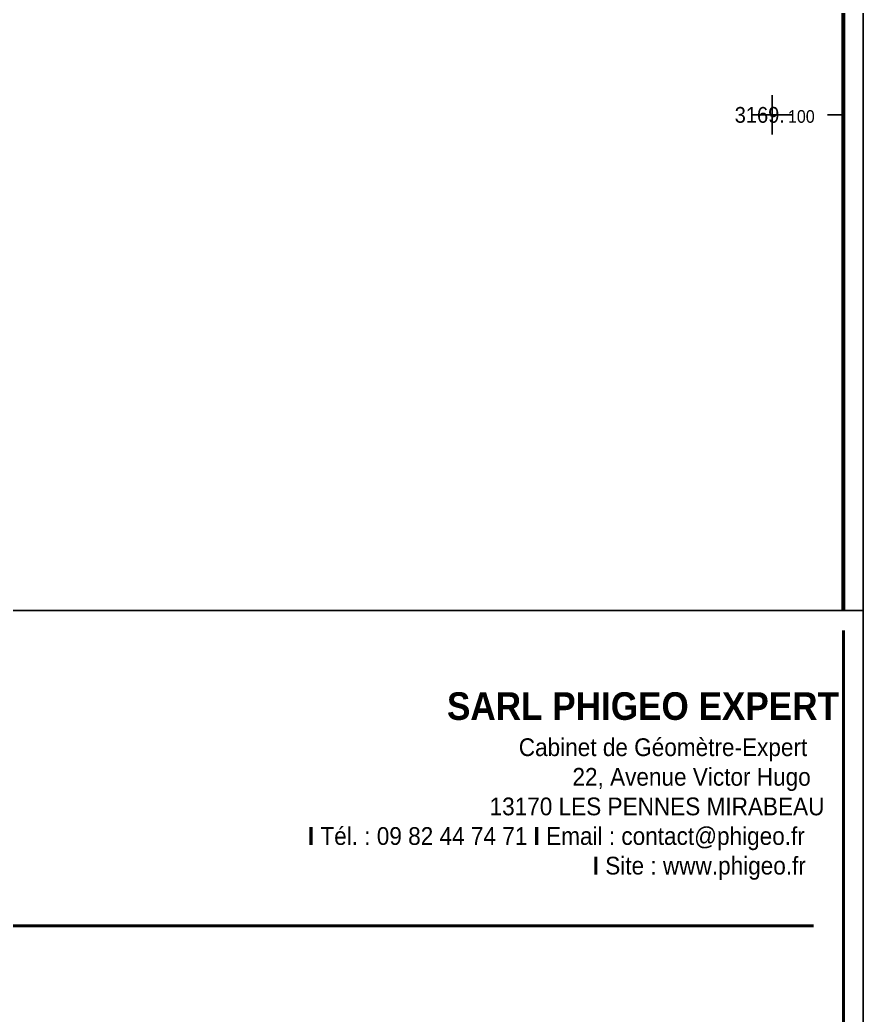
# Model space of a CAD drawing. Header units: millimetres. Extents: x 1856675 to 1856923, y 3169023 to 3169196.
# Drawn here: x 1856900.94 to 1856922.3, y 3169077.19 to 3169102.41 of the extents above; entities that cross this region are included whole.
import ezdxf

# ---------------------------------------------------------------- set-up
doc = ezdxf.new("R2010")
doc.units = ezdxf.units.MM
for name, color, linetype in [('Carroyage(2)', 7, 'Continuous'), ('Carroyage(2)_Croix', 7, 'Continuous'), ('Carroyage(2)_Textes', 7, 'Continuous'), ('Mise en Page', 7, 'Continuous')]:
    doc.layers.add(name, color=color, linetype=linetype)
doc.styles.get("Standard").update_dxf_attribs({"font": '', "width": 0.95, "height": 0.4})
doc.styles.get('Standard').set_extended_font_data('Titillium Web')

msp = doc.modelspace()

# ---------------------------------------------------------------- linework, layer by layer
at = {"layer": 'Carroyage(2)'}
for p, q in [((1856921.802, 3169100), (1856921.402, 3169100)), ((1856922.302, 3169087.439), (1856922.002, 3169087.439))]:
    msp.add_line(p, q, dxfattribs=at)
msp.add_lwpolyline([(1856684.702, 3169028.039), (1856922.302, 3169028.039), (1856922.302, 3169196.039), (1856684.702, 3169196.039)], close=True, dxfattribs=at)
at = {"layer": 'Carroyage(2)', "const_width": 0.1}
msp.add_lwpolyline([(1856921.802, 3169087.439), (1856921.802, 3169195.539), (1856685.202, 3169195.539), (1856685.202, 3169028.539), (1856880.302, 3169028.539)], dxfattribs=at)
at = {"layer": 'Carroyage(2)_Croix'}
for p, q in [((1856920, 3169099.5), (1856920, 3169100.5)), ((1856919.5, 3169100), (1856920.5, 3169100))]:
    msp.add_line(p, q, dxfattribs=at)
at = {"layer": 'Mise en Page'}
msp.add_lwpolyline([(1856880.302, 3169028.039), (1856922.302, 3169028.039), (1856922.302, 3169087.439), (1856880.302, 3169087.439)], close=True, dxfattribs=at)
at = {"layer": 'Mise en Page', "color": 251, "true_color": 0x575756, "const_width": 0.075, "flags": 128}
msp.add_lwpolyline([(1856921.802, 3169028.539), (1856921.802, 3169086.939)], dxfattribs=at)
at = {"layer": 'Mise en Page', "color": 251, "true_color": 0x575756, "const_width": 0.075, "elevation": 3, "flags": 128}
msp.add_lwpolyline([(1856883.552, 3169079.448), (1856921.052, 3169079.448)], dxfattribs=at)

# ---------------------------------------------------------------- texts
at = {"layer": 'Carroyage(2)_Textes', "width": 0.95}
for s, height, p in [('3169.', 0.4, (1856919.049, 3169099.8)), ('100', 0.32, (1856920.398, 3169099.8))]:
    msp.add_text(s, height=height, dxfattribs=at).set_placement(p)
at = {"layer": 'Mise en Page', "insert": (1856883.573, 3169085.369), "char_height": 0.45, "width": 37.38691, "attachment_point": 1}
msp.add_mtext('\\pi28.185;{\\fTitillium Web|b1|i0|c0|p2;\\H1.5556x;\\C52;\\c48344;SARL PHIGEO EXPERT\\fTitillium Web|b0|i0|c0|p2;\\C256;\\P\\pi30.005;\\H0.64286x;\\C251;\\c5658455;Cabinet de Géomètre-Expert\\C256;\\P\\pi31.364;\\C251;\\c5658455;22, Avenue Victor Hugo\\P\\pi29.265;13170 LES PENNES MIRABEAU\\C256;\\P\\pi24.66;\\fTitillium Web|b1|i0|c0|p2;\\H0.99997x;\\C52;\\c48344;I\\fTitillium Web|b0|i0|c0|p2;\\C251;\\c5658455; Tél. : 09 82 44 74 71\\C256; \\fTitillium Web|b1|i0|c0|p2;\\H0.99997x;\\C52;\\c48344;I\\fTitillium Web|b0|i0|c0|p2;\\C251;\\c5658455; Email : contact@phigeo.fr\\C256; \\fTitillium Web|b1|i0|c0|p2;\\C52;\\c48344;\\P\\pi31.878;I\\fTitillium Web|b0|i0|c0|p2;\\C251;\\c5658455; Site : www.phigeo.fr}', dxfattribs=at)

doc.saveas('drawing.dxf')
